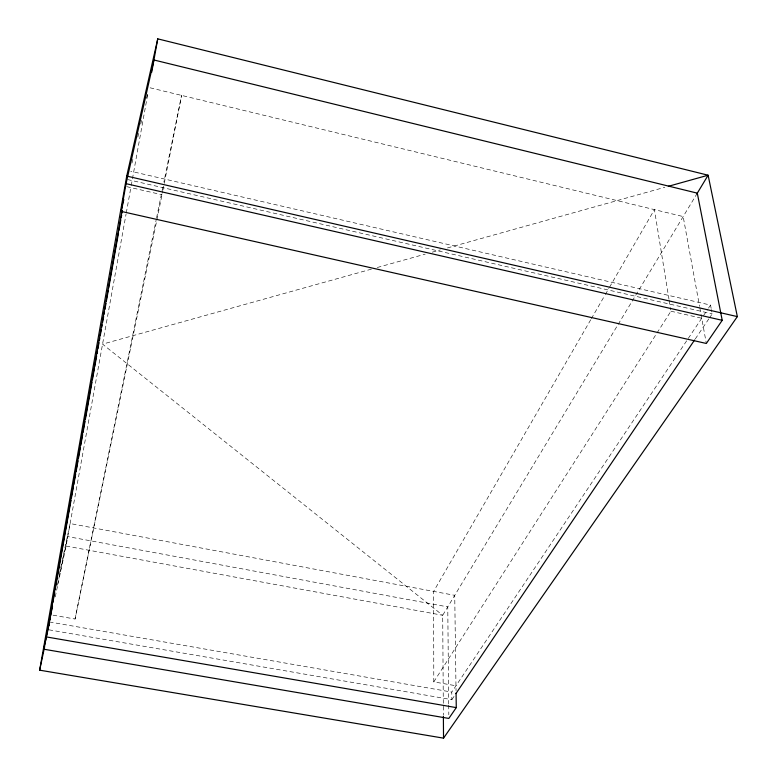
<?xml version="1.0" encoding="UTF-8"?>
<svg xmlns="http://www.w3.org/2000/svg" width="777" height="777" viewBox="0 0 777 777"><rect width="100%" height="100%" fill="white"/><g stroke="black" fill="none" stroke-linecap="round" stroke-linejoin="round"><path stroke-width="0.58" stroke-dasharray="3.88 2.91" d="M55.245 596.882L66.055 546.046L126.059 214.141M126.272 212.956L131.022 186.665M131.235 185.528L148.086 92.298M156.915 219.697L162.733 191.191M162.966 190.015L181.604 95.406L163.879 182.129M53.001 615.17L75.058 619.036L156.352 218.959M156.595 217.774L162.908 186.888M75.058 619.036L156.672 220.891M59.266 574.485L70.124 523.552L454.73 595.328L456.041 690.714M57.42 585.188L67.764 536.586L447.766 606.886L448.708 703.884M132.003 163.053L133.333 157.119M137.83 137.092L139.161 131.167M140.744 124.106L142.074 118.191M146.571 98.135L147.892 92.24M590.734 319.745L433.634 591.384L433.789 681.885L455.973 685.77M591.336 318.696L604.681 295.629M605.283 294.58L608.925 288.286M609.527 287.237L654.419 209.625L668.987 299.262M697.299 193.152L442.696 615.287L443.376 715.267M433.789 681.885L670.93 311.208L670.347 307.624M48.97 629.826L451.845 699.669L451.758 692.084L707.847 309.129M708.517 308.119L710.537 305.099L130.682 171.231M451.845 699.669L454.555 695.648M695.26 338.986L708.818 318.891M709.498 317.89L712.208 313.869L711.373 309.479M371.435 269.133L102.554 344.143L442.696 615.287L66.055 546.046M377.282 267.502L425.213 254.137M432.226 252.175L440.413 249.893M447.426 247.941L664.869 187.276M49.407 621.95L451.758 692.084M126.709 186.655L162.034 194.745M670.93 311.208L701.738 318.259M127.564 179.545L712.208 313.869M150.116 87.801L683.177 216.569L699.582 306.439M710.537 305.099L711.169 308.382M699.795 307.624L706.332 343.463M669.182 300.456L670.153 306.429M448.717 705.089L448.815 714.791"/><path stroke-width="1.17" d="M39.656 670.172L126.719 176.078L157.75 38.85L708.119 175.213L737.344 316.608L443.531 738.15L39.656 670.172L44.687 646.532M456.07 693.123L456.274 707.614L448.844 718.434L43.794 649.203L52.515 606.177M121.163 211.383L126.059 183.673L153.924 59.984L697.299 193.152L722.221 320.318L706.332 343.463L121.163 211.383L123.805 199.592M47.989 628.428L122.067 210.586M49.621 620.755L50.049 618.366M50.466 615.986L52.38 605.225M52.797 602.855L54.711 592.113M55.128 589.733L71.018 500.252M71.435 497.902L73.349 487.13M73.766 484.78L75.68 474.009M76.097 471.668L78.011 460.878M78.428 458.547L80.342 447.756M80.759 445.435L82.673 434.634M83.081 432.313L85.004 421.513M85.412 419.201L91.997 382.138M92.405 379.846L94.328 369.017M94.736 366.725L96.659 355.885M97.057 353.613L97.504 351.117M97.912 348.844L98.99 342.764M99.388 340.491L99.835 337.995M100.243 335.722L101.321 329.642M101.719 327.379L102.166 324.873M102.564 322.601L103.652 316.521M104.05 314.258L104.497 311.742M104.895 309.489L105.983 303.389M106.381 301.136L108.314 290.268M108.712 288.024L118.483 233.003M118.871 230.779L120.814 219.881M121.202 217.667L121.659 215.103M122.047 212.898L122.475 210.509M151.709 72.242L157.75 38.85M48.009 628.525L49.407 621.95M43.794 649.203L49.349 623.125M696.852 193.9L708.119 175.213L668.375 186.305M455.914 693.638L694.58 339.996M45.979 636.858L456.274 707.614M126.059 183.673L722.221 320.318M126.719 176.078L737.344 316.608M443.385 716.472L443.531 738.15"/></g></svg>
